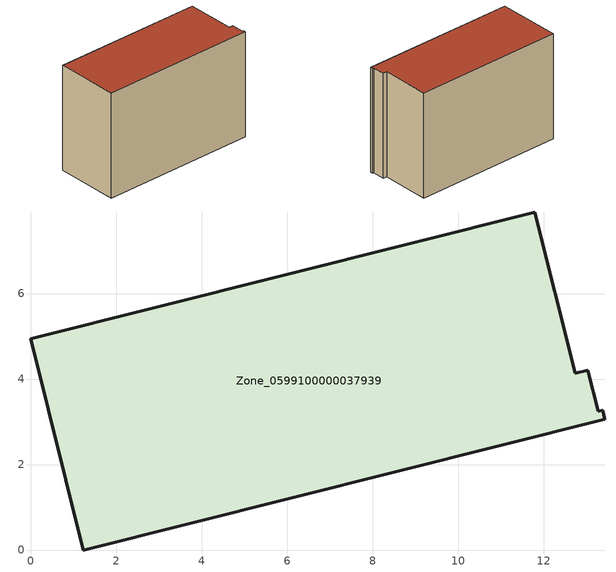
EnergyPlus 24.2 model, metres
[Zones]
Zone_0599100000037939
 floor ground (C_G): 12.74,4.14 13.03,4.21 13.28,3.25 13.38,3.27 13.44,3.06 1.23,0 0,4.94 11.8,7.91 z0
 wall outside (C_F): 1.23,0 13.44,3.06 13.38,3.27 13.28,3.25 13.03,4.21 12.74,4.14 11.8,7.91 0,4.94 1.23,0 z0:8.51
 roof outside (C_R): 11.8,7.91 0,4.94 1.23,0 13.44,3.06 13.38,3.27 13.28,3.25 13.03,4.21 12.74,4.14 z8.51
[BUILDING]
Pand.0599100000037939: North Axis=0; Terrain=City; Loads Convergence Tolerance Value=0.04; Temperature Convergence Tolerance Value=0.4; Solar Distribution=FullExterior; Maximum Number of Warmup Days=25; Minimum Number of Warmup Days=1
[Site:Location]
Rotterdam.The.Hague.AP_ZH_NLD Design_Conditions: Latitude=51.96; Longitude=4.45; Time Zone=1; Elevation=-4.5
[SITE:GROUNDTEMPERATURE:BUILDINGSURFACE]
18, 18, 18, 18, 18, 18, 18, 18, 18, 18, 18, 18
[MATERIAL] Thermal Absorptance=0.9; Solar Absorptance=0.7; Visible Absorptance=0.7
Name | Roughness | Thickness | Conductivity | Density | Specific Heat
G.TI.1975-1991 | MediumSmooth | 0.15 | 0.288461 | 540 | 1210
F.TI.1975-1991 | Rough | 0.3 | 0.230769 | 1920 | 840
R.TI.1975-1991 | MediumRough | 0.2 | 0.153846 | 1500 | 1000
[CONSTRUCTION]
C_G: G.TI.1975-1991
C_F: F.TI.1975-1991
C_R: R.TI.1975-1991
[ZONE]
Zone_0599100000037939: Type=1; Multiplier=1; Ceiling Height=Autocalculate; Volume=Autocalculate; Floor Area=autocalculate; Part of Total Floor Area=Yes
[ZONEINFILTRATION:DESIGNFLOWRATE]
Infil_Zone_0599100000037939: Zone or ZoneList or Space or SpaceList=Zone_0599100000037939; Schedule=AlwaysOn; Design Flow Rate Calculation Method=Flow/Area; Flow Rate per Floor Area=0.003; Constant Term Coefficient=1; Temperature Term Coefficient=0; Velocity Term Coefficient=0; Velocity Squared Term Coefficient=0
[HVACTEMPLATE:ZONE:IDEALLOADSAIRSYSTEM]
Zone_0599100000037939: Maximum Heating Supply Air Temperature=50; Minimum Cooling Supply Air Temperature=13; Maximum Heating Supply Air Humidity Ratio=0.0156; Minimum Cooling Supply Air Humidity Ratio=0.0077; Heating Limit=NoLimit; Cooling Limit=NoLimit; Dehumidification Control Type=ConstantSensibleHeatRatio; Cooling Sensible Heat Ratio=0.7; Dehumidification Setpoint=60; Humidification Control Type=None; Humidification Setpoint=30; Outdoor Air Method=None; Outdoor Air Flow Rate per Person=0.00944; Outdoor Air Flow Rate per Zone Floor Area=0; Outdoor Air Flow Rate per Zone=0; Demand Controlled Ventilation Type=None; Outdoor Air Economizer Type=NoEconomizer; Heat Recovery Type=None; Sensible Heat Recovery Effectiveness=0.7; Latent Heat Recovery Effectiveness=0.65
[ZONECONTROL:THERMOSTAT]
ThermostatControl_Zone_0599100000037939: Zone or ZoneList=Zone_0599100000037939; Control Type Schedule=DualSetpointControlType; Control 1=Thermostat_Zone_0599100000037939; Temperature Difference Between Cutout And Setpoint=0
[THERMOSTATSETPOINT:DUALSETPOINT]
Thermostat_Zone_0599100000037939: Heating Setpoint Temperature Schedule=HeatingSetpoint_Zone_0599100000037939; Cooling Setpoint Temperature Schedule=CoolingSetpoint_Zone_0599100000037939
[SCHEDULE:COMPACT]
HeatingSetpoint_Zone_0599100000037939: Through: 12/31, For: AllDays, Until: 24:00, 21
CoolingSetpoint_Zone_0599100000037939: Through: 12/31, For: AllDays, Until: 24:00, 24
DualSetpointControlType: Through: 12/31, For: AllDays, Until: 24:00, 4
AlwaysOn: Through: 12/31, For: AllDays, Until: 24:00, 1
